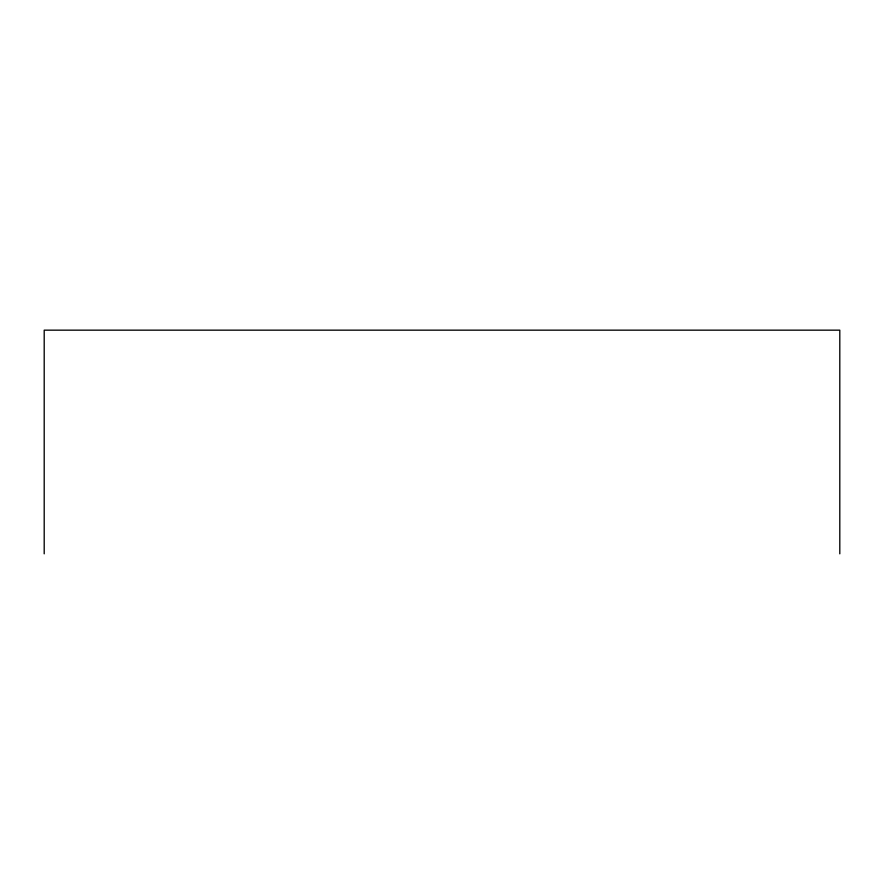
<?xml version="1.0" encoding="UTF-8"?>
<svg xmlns="http://www.w3.org/2000/svg" width="884" height="884" viewBox="0 0 884 884"><rect width="100%" height="100%" fill="white"/><g stroke="black" fill="none" stroke-linecap="round" stroke-linejoin="round"><path stroke-width="1.33" d="M839.8 553.837L839.8 330.163L44.2 330.163L44.2 553.837"/></g></svg>
